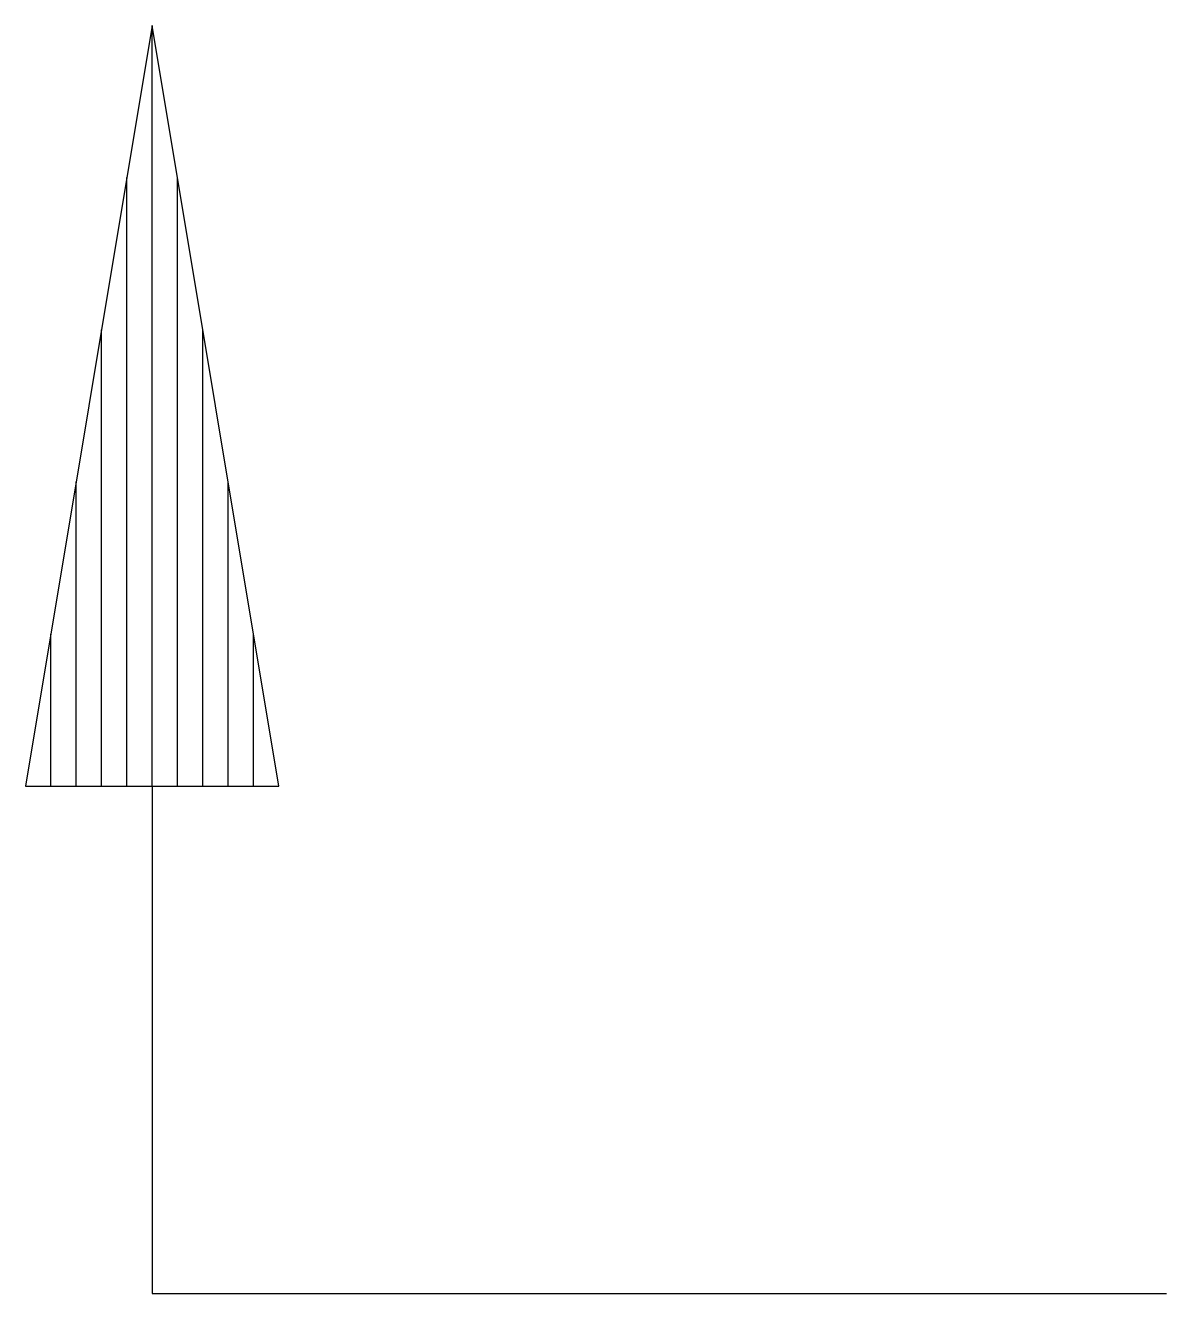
# Model space of a CAD drawing. Extents: x -4.5 to 0, y 0 to 5.
import ezdxf

# ---------------------------------------------------------------- set-up
doc = ezdxf.new("R2010")
doc.units = 0
doc.header["$LTSCALE"] = 10
doc.layers.add('20', color=1, linetype='CONTINUOUS')

msp = doc.modelspace()

# ---------------------------------------------------------------- linework, layer by layer
at = {"layer": '20', "color": 0}
for p, q in [((-4, 5), (-4.5, 2)), ((-3.5, 2), (-4, 5)), ((-4, 2), (-4, 5)), ((-4.1, 2), (-4.1, 4.4)), ((-3.9, 2), (-3.9, 4.4)), ((-4.2, 2), (-4.2, 3.8)), ((-3.8, 2), (-3.8, 3.8)), ((-4.3, 2), (-4.3, 3.2)), ((-3.7, 2), (-3.7, 3.2)), ((-4.4, 2), (-4.4, 2.6)), ((-3.6, 2), (-3.6, 2.6)), ((-4.5, 2), (-3.5, 2)), ((-4, 2), (-4, 0)), ((-4, 0), (0, 0))]:
    msp.add_line(p, q, dxfattribs=at)

doc.saveas('drawing.dxf')
